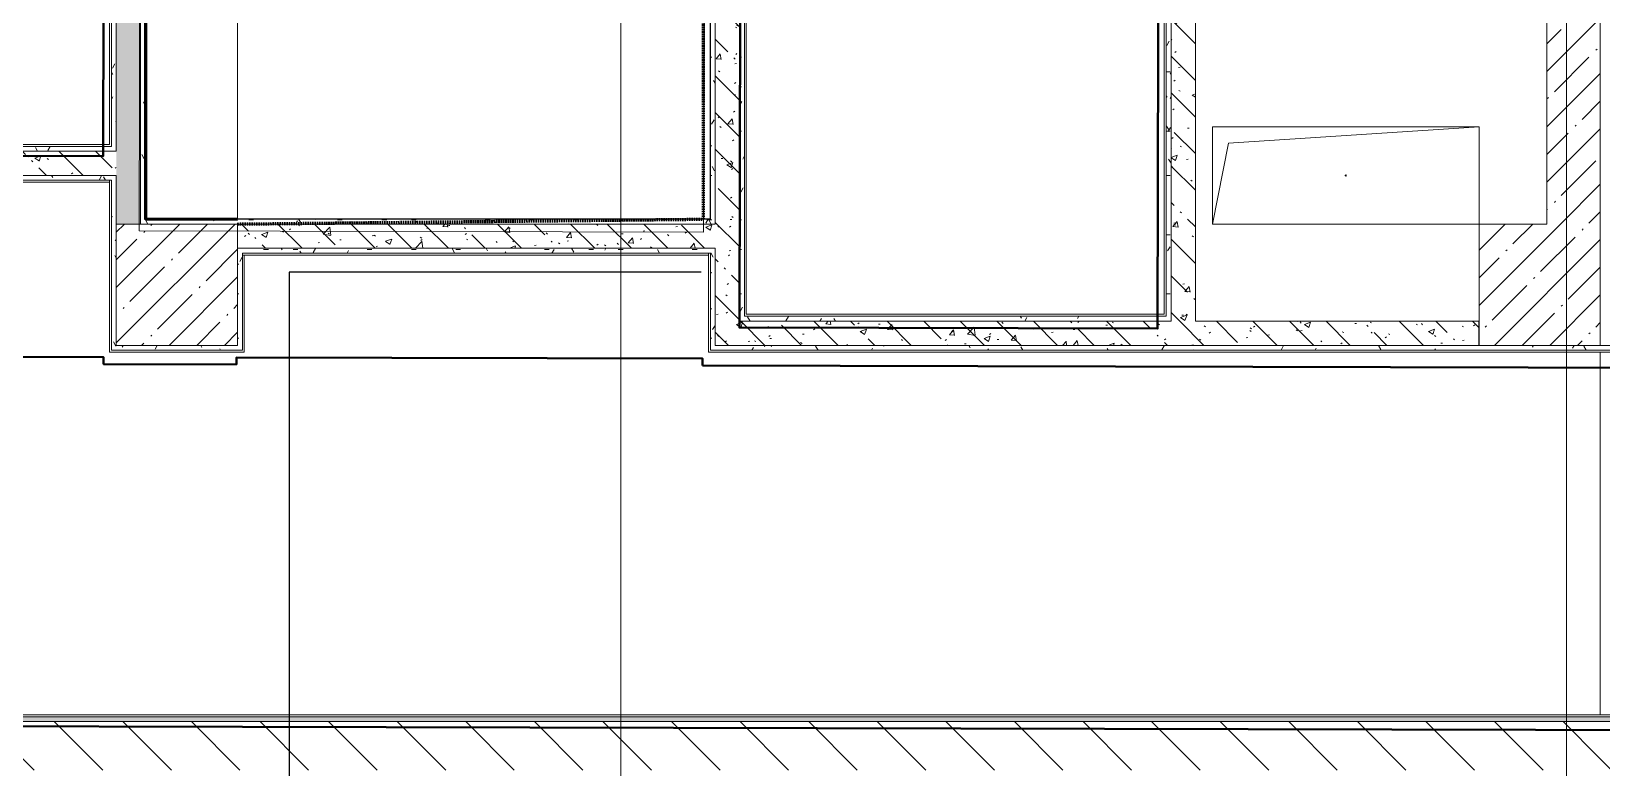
# Model space of a CAD drawing. Header units: millimetres. Extents: x -249154 to 415037, y -45458 to 354837.
# Drawn here: x 78295 to 84770, y 13274 to 16307 of the extents above; entities that cross this region are included whole.
import ezdxf

# ---------------------------------------------------------------- set-up
doc = ezdxf.new("R2010")
doc.units = ezdxf.units.MM
doc.linetypes.add('200_ШТРИХ__ш1_п0_6_', pattern=[320, 200, -120])
for name, color, linetype, lineweight in [('0) НЗ Ремонт штукатурка', 6, 'Continuous', 60), ('1) FK9 Плитка кухня', 102, 'Continuous', 40), ('666 покраска FK1', 211, 'Continuous', 60), ('A-AREA-BNDY', 7, 'Continuous', 5), ('A-FLOR', 7, 'Continuous', 9), ('A-GENM', 7, 'Continuous', 9), ('A-WALL', 7, 'Continuous', 5), ('I-WALL', 7, 'Continuous', 5), ('S-COLS', 7, 'Continuous', 9), ('S-COLS-1', 7, 'Continuous', 5), ('Оси', 7, 'Continuous', 9)]:
    doc.layers.add(name, color=color, linetype=linetype, lineweight=lineweight)
doc.layers.add('A-WALL-1', color=9, linetype='Continuous', lineweight=5, true_color=0x808080)
doc.layers.add('A-WALL-FNSH-1', color=9, linetype='Continuous', lineweight=5, true_color=0x808080)
pattern_1 = [(45, (64.7, -136.06), (-114.04925, 114.04925), []), (45, (178.75, -136.06), (-114.04925, 114.04925), [201.612, -40.322, 6.706, -33.617])]
pattern_2 = [(135, (64.7, -136.06), (-150.8683, -150.8683), [213.36, -35.56, 7.112, -35.56]), (135, (64.7, 14.71), (-150.8683, -150.8683), []), (50, (64.7, -136.06), (255.05767, -22.3145), [26.67, -293.37]), (355, (64.7, -136.06), (-49.3404, 267.4791), [21.336, -234.696]), (100.451, (85.96, -137.92), (205.7195, 245.16356), [22.666, -249.326]), (46.184, (64.7, -64.94), (379.511, -58.86), [40.005, -440.055]), (96.636, (96.33, -69.85), (332.3634, 346.3991), [33.999, -373.989]), (351.184, (64.7, -64.94), (332.3669, 346.3953), [32.004, -352.044]), (21, (100.26, -82.72), (212.26017, -143.1711), [26.67, -293.37]), (326, (100.26, -82.72), (86.5224, 257.8632), [21.336, -234.696]), (71.451, (117.95, -94.65), (298.78395, 114.6901), [22.666, -249.326]), (37.5, (64.7, -136.06), (4.32385, 118.37751), [6.706, -225.146, 6.706, -231.546, -235.585]), (37.5, (64.7, -136.06), (4.32385, 118.37751), [-470.103, 6.706, -228.879]), (7.5, (64.7, -136.06), (93.54758, 140.2533), [6.706, -129.134, 6.706, -219.812, -89.789]), (7.5, (64.7, -136.06), (93.54758, 140.2533), [-362.356, 6.706, -83.083]), (327.5, (-14.6, -136.06), (189.82734, -8.02019), [6.706, -82.194, 6.706, -270.662, -368.046]), (327.5, (-14.6, -136.06), (189.82734, -8.02019), [-366.268, 6.706, -361.34]), (317.5, (-50.16, -136.06), (207.38114, 35.59764), [6.706, -108.864, 6.706, -177.495, -261.366]), (317.5, (-50.16, -136.06), (207.38114, 35.59764), [-299.771, 6.706, -254.66])]
pattern_3 = [(135, (64.7, -136.06), (-141.42136, -141.42136), [])]
pattern_4 = [(0, (64.7, -136.06), (243.84, 60.96), [20.117, -162.763, 20.117, -162.763, -975.36]), (0, (64.7, -136.06), (243.84, 60.96), [-365.76, 20.117, -345.643, 20.117, -162.763, -426.72]), (0, (64.7, -136.06), (243.84, 60.96), [-914.4, 20.117, -101.803, 20.117, -284.683]), (120, (156.14, -105.58), (-174.71291, 180.691634), [20.117, -162.763, 20.117, -162.763, -975.36]), (120, (156.14, -105.58), (-174.71291, 180.691634), [-365.76, 20.117, -345.643, 20.117, -162.763, -426.72]), (120, (156.14, -105.58), (-174.71291, 180.691634), [-914.4, 20.117, -101.803, 20.117, -284.683]), (240, (186.62, 16.34), (-69.12709, -241.651634), [20.117, -162.763, 20.117, -162.763, -975.36]), (240, (186.62, 16.34), (-69.12709, -241.651634), [-365.76, 20.117, -345.643, 20.117, -162.763, -426.72]), (240, (186.62, 16.34), (-69.12709, -241.651634), [-914.4, 20.117, -101.803, 20.117, -284.683])]

# ---------------------------------------------------------------- blocks, each defined once
blk = doc.blocks.new('BSC_Колонна _Прямоугольная - 500х500-V93-Объем проектирования 1 этажа')
at = {"layer": 'S-COLS-1'}
h = blk.add_hatch(dxfattribs=at)
h.set_pattern_fill('FP_111', color=256, style=0, pattern_type=2)
h.set_pattern_definition([(45, (-78830, -15400), (-114.04925, 114.04925), []), (45, (-78715.95, -15400), (-114.04925, 114.04925), [201.613, -40.323, 6.706, -33.617])])
h.paths.add_polyline_path([(250, -250), (250, 250), (-250, 250), (-250, -250), (-192.1, -250)])
for p, q in [((250, 250), (-250, 250)), ((-250, 250), (-250, -250)), ((250, -250), (250, 250)), ((-250, -250), (250, -250))]:
    blk.add_line(p, q, dxfattribs=at)
blk = doc.blocks.new('GM_Отверстие прямоугольное _в плите_ - Отверстие-21958544-Объем проектирования 1 этажа')
at = {"layer": 'A-GENM'}
for p, q in [((-550, -200), (-550, 200)), ((-550, 200), (550, 200)), ((550, 200), (-550, 200)), ((-550, 200), (-550, -200)), ((-483.3, 133.3), (550, 200)), ((550, 200), (550, -200)), ((550, -200), (550, 200)), ((-550, -200), (-483.3, 133.3)), ((550, -200), (-550, -200)), ((-550, -200), (550, -200))]:
    blk.add_line(p, q, dxfattribs=at)
for start, end in [(360, 180), (180, 360)]:
    blk.add_arc((0, 0), 2.5, start, end, dxfattribs=at)

msp = doc.modelspace()

# ---------------------------------------------------------------- hatches: boundary and pattern name
at = {"layer": 'I-WALL'}
h = msp.add_hatch(dxfattribs=at)
h.set_pattern_fill('FP_41', color=256, style=0, pattern_type=2)
h.set_pattern_definition(pattern_2)
h.paths.add_polyline_path([(78644.5, 15013.9), (78644.7, 15014.7), (78644.7, 15513.9), (78744.5, 15513.9), (78744.5, 18463.9), (78644.7, 18463.9), (78644.7, 18963.9), (78744.5, 18963.9), (78744.5, 21013.9), (78644.5, 21013.9), (78644.5, 15189.3)])
h = msp.add_hatch(dxfattribs=at)
h.set_pattern_fill('FP_191', color=256, style=0, pattern_type=2)
h.set_pattern_definition(pattern_4)
h.paths.add_polyline_path([(78644.5, 15833.9), (78644.5, 20913.9), (78624.5, 20913.9), (78624.5, 15833.9)])
h = msp.add_hatch(dxfattribs=at)
h.set_pattern_fill('FP_191', color=256, style=0, pattern_type=2)
h.set_pattern_definition(pattern_4)
h.paths.add_polyline_path([(82994.7, 15133.9), (82994.7, 19913.9), (82974.7, 19913.9), (82974.7, 15133.9)])
h = msp.add_hatch(dxfattribs=at)
h.set_pattern_fill('FP_41', color=256, style=0, pattern_type=2)
h.set_pattern_definition(pattern_2)
h.paths.add_polyline_path([(82994.7, 15113.9), (83094.7, 15113.9), (83094.7, 19913.9), (82994.7, 19913.9), (82994.7, 15133.9)])
h = msp.add_hatch(dxfattribs=at)
h.set_pattern_fill('FP_1', color=256, style=0, pattern_type=2)
h.set_pattern_definition(pattern_1)
h.paths.add_polyline_path([(84764.7, 15513.9), (84764.7, 18463.9), (84544.7, 18463.9), (84544.7, 15513.9)])
h = msp.add_hatch(dxfattribs=at)
h.set_pattern_fill('FP_191', color=256, style=0, pattern_type=2)
h.set_pattern_definition(pattern_4)
h.paths.add_polyline_path([(78744.5, 15513.9), (78764.5, 15513.9), (78764.5, 18442.9), (78744.5, 18443.9), (78744.5, 15533.9)])
h = msp.add_hatch(dxfattribs=at)
h.set_pattern_fill('FP_191', color=256, style=0, pattern_type=2)
h.set_pattern_definition(pattern_4)
h.paths.add_polyline_path([(81234.7, 15113.9), (81232.9, 17113.9), (81214.7, 17113.9), (81214.7, 15113.9), (81232.9, 15113.9)])
h = msp.add_hatch(dxfattribs=at)
h.set_pattern_fill('FP_191', color=256, style=0, pattern_type=2)
h.set_pattern_definition(pattern_4)
h.paths.add_polyline_path([(81114.7, 15533.9), (81114.7, 17013.9), (81094.7, 17013.9), (81094.7, 15533.9)])
h = msp.add_hatch(dxfattribs=at)
h.set_pattern_fill('FP_41', color=256, style=0, pattern_type=2)
h.set_pattern_definition(pattern_2)
h.paths.add_polyline_path([(81214.7, 15113.9), (81214.7, 17013.9), (81114.7, 17013.9), (81114.7, 15113.9)])
h = msp.add_hatch(dxfattribs=at)
h.set_pattern_fill('FP_191', color=256, style=0, pattern_type=2)
h.set_pattern_definition(pattern_4)
h.paths.add_polyline_path([(78644.5, 15813.9), (78644.5, 15833.9), (76484.5, 15833.9), (76484.5, 15813.9), (78624.5, 15813.9)])
h = msp.add_hatch(dxfattribs=at)
h.set_pattern_fill('FP_41', color=256, style=0, pattern_type=2)
h.set_pattern_definition(pattern_2)
h.paths.add_polyline_path([(76484.5, 15713.9), (78644.5, 15713.9), (78644.5, 15813.9), (76484.5, 15813.9), (76484.5, 15756.4)])
h = msp.add_hatch(dxfattribs=at)
h.set_pattern_fill('FP_191', color=256, style=0, pattern_type=2)
h.set_pattern_definition(pattern_4)
h.paths.add_polyline_path([(76484.5, 15693.9), (78624.7, 15693.9), (78624.7, 15713.9), (76484.5, 15713.9)])
h = msp.add_hatch(dxfattribs=at)
h.set_pattern_fill('FP_191', color=256, style=0, pattern_type=2)
h.set_pattern_definition(pattern_4)
h.paths.add_polyline_path([(78644.5, 15013.9), (78644.5, 15713.9), (78624.7, 15713.9), (78624.7, 15013.9)])
h = msp.add_hatch(dxfattribs=at)
h.set_pattern_fill('FP_191', color=256, style=0, pattern_type=2)
h.set_pattern_definition(pattern_4)
h.paths.add_polyline_path([(81114.7, 15513.9), (81114.7, 15533.9), (81094.7, 15533.9)])
h.paths.add_polyline_path([(78764.5, 15513.9), (81114.7, 15513.9), (81093.7, 15533.9), (78765.5, 15533.9), (78764.6, 15516.4)])
h = msp.add_hatch(dxfattribs=at)
h.set_pattern_fill('FP_41', color=256, style=0, pattern_type=2)
h.set_pattern_definition(pattern_2)
h.paths.add_polyline_path([(81114.7, 15413.9), (81114.7, 15513.9), (79144.7, 15513.9), (79144.7, 15413.9), (81094.7, 15413.9)])
h = msp.add_hatch(dxfattribs=at)
h.set_pattern_fill('FP_191', color=256, style=0, pattern_type=2)
h.set_pattern_definition(pattern_4)
h.paths.add_polyline_path([(79144.7, 15393.9), (81094.7, 15393.9), (81094.7, 15413.9), (79144.7, 15413.9)])
h = msp.add_hatch(dxfattribs=at)
h.set_pattern_fill('FP_191', color=256, style=0, pattern_type=2)
h.set_pattern_definition(pattern_4)
h.paths.add_polyline_path([(81094.7, 15013.9), (81114.7, 15013.9), (81114.7, 15413.9), (81094.7, 15413.9), (81094.7, 15014)])
h = msp.add_hatch(dxfattribs=at)
h.set_pattern_fill('FP_191', color=256, style=0, pattern_type=2)
h.set_pattern_definition(pattern_4)
h.paths.add_polyline_path([(79164.7, 14993.9), (79164.7, 15393.9), (79144.7, 15393.7), (79144.7, 14993.9)])
h = msp.add_hatch(dxfattribs=at)
h.set_pattern_fill('FP_41', color=256, style=0, pattern_type=2)
h.set_pattern_definition(pattern_2)
h.paths.add_polyline_path([(81234.7, 15013.9), (84263.1, 15013.9), (84263.1, 15113.9), (81114.7, 15113.9), (81114.7, 15013.9), (81232.9, 15013.9)])
h = msp.add_hatch(dxfattribs=at)
h.set_pattern_fill('FP_191', color=256, style=0, pattern_type=2)
h.set_pattern_definition(pattern_4)
h.paths.add_polyline_path([(81234.7, 15113.9), (82994.7, 15113.9), (82994.7, 15133.9), (81234.7, 15133.9)])
h = msp.add_hatch(dxfattribs=at)
h.set_pattern_fill('FP_191', color=256, style=0, pattern_type=2)
h.set_pattern_definition(pattern_4)
h.paths.add_polyline_path([(79144.7, 14993.9), (79144.7, 15013.9), (78644.5, 15013.7), (78624.7, 14993.9), (79144.6, 14993.9)])
h.paths.add_polyline_path([(78624.7, 14993.9), (78644.5, 15013.9), (78624.7, 15013.9)])
h = msp.add_hatch(dxfattribs=at)
h.set_pattern_fill('FP_191', color=256, style=0, pattern_type=2)
h.set_pattern_definition(pattern_4)
h.paths.add_polyline_path([(84854.7, 14993.9), (85034.7, 14993.9), (85034.7, 15013.9), (81094.7, 15013.9), (81094.7, 14993.9), (84814.7, 14993.9)])
h = msp.add_hatch(dxfattribs=at)
h.set_pattern_fill('FP_191', color=256, style=0, pattern_type=2)
h.set_pattern_definition(pattern_4)
h.paths.add_polyline_path([(85174.7, 13463.9), (85174.7, 13471.9), (85204.7, 13471.9), (85204.7, 13483.9), (70874.7, 13483.9), (70874.7, 13463.9), (85104.7, 13463.9)])
h.paths.add_polyline_path([(86314.7, 13463.9), (86334.7, 13463.9), (86334.7, 13483.9), (86154.7, 13483.9), (86154.7, 13471.9), (86184.7, 13471.9), (86184.7, 13463.9)])
h = msp.add_hatch(dxfattribs=at)
h.set_pattern_fill('FP_23', color=256, style=0, pattern_type=2)
h.set_pattern_definition(pattern_3)
h.paths.add_polyline_path([(77344.5, 13263.9), (84764.7, 13263.9), (84764.7, 13463.9), (68714.7, 13463.9), (68714.7, 13263.9), (77286.3, 13263.9)])
h = msp.add_hatch(dxfattribs=at)
h.set_pattern_fill('FP_23', color=256, style=0, pattern_type=2)
h.set_pattern_definition(pattern_3)
h.paths.add_polyline_path([(88453.6, 13263.9), (88474.7, 13263.9), (88474.7, 13463.9), (88264.7, 13463.9), (88264.7, 13263.9), (88444.7, 13263.9)])
h.paths.add_polyline_path([(87422.1, 13263.9), (87564.7, 13263.9), (87564.7, 13463.9), (87383.1, 13463.9), (87383.1, 13263.9)])
h.paths.add_polyline_path([(86534.7, 13263.9), (86683.1, 13263.9), (86683.1, 13463.9), (86154.7, 13463.9), (86154.7, 13263.9), (86390.6, 13263.9)])
h.paths.add_polyline_path([(84814.7, 13263.9), (85204.7, 13263.9), (85204.7, 13463.9), (84764.7, 13463.9), (84764.7, 13263.9), (84789, 13263.9)])
at = {"layer": 'S-COLS-1'}
h = msp.add_hatch(dxfattribs=at)
h.set_pattern_fill('FP_1', color=256, style=0, pattern_type=2)
h.set_pattern_definition(pattern_1)
h.paths.add_polyline_path([(84544.7, 15013.9), (84764.7, 15013.9), (84764.7, 15513.9), (84264.7, 15513.9), (84264.7, 15013.9), (84327.5, 15013.9)])

# ---------------------------------------------------------------- linework, layer by layer
msp.add_lwpolyline([(81057, 15315), (79357.2, 15315), (79357.2, 14705), (79357.2, 13205), (79777.2, 13205), (79777.2, 12705)])
at = {"layer": '0) НЗ Ремонт штукатурка', "linetype": '200_ШТРИХ__ш1_п0_6_', "ltscale": 0.03}
msp.add_lwpolyline([(79144.7, 15513.9), (81066.7, 15533.9), (81066.7, 16992.9), (80670.1, 16992.9), (80676.5, 19710.9)], dxfattribs=at)
at = {"layer": '1) FK9 Плитка кухня', "flags": 128}
for points in [[(78601.9, 20837), (76877.6, 20841.1), (76876.3, 20261.1), (76496.6, 20262), (76486.1, 15798), (78590.1, 15793)], [(82949.7, 19826.8), (81625.8, 19829.9), (81625, 19529.9), (80825, 19531.8), (80819.3, 17087.8), (81219.3, 17086.9), (81214.6, 15086.9), (82938.6, 15082.8)], [(81062.3, 14931.2), (81062.3, 14959.2), (79140.3, 14963.7), (79140.3, 14935.7), (78592.3, 14937), (78592.3, 14965), (76480.1, 14970), (76480.1, 14942), (70874.3, 14955.1), (70870.8, 13461.1), (86274.7, 13425), (86280.5, 15869), (85036.5, 15871.9), (85034.2, 14921.9)]]:
    msp.add_lwpolyline(points, close=True, dxfattribs=at)
at = {"layer": '666 покраска FK1', "linetype": '200_ШТРИХ__ш1_п0_6_', "ltscale": 0.03}
msp.add_lwpolyline([(79144.7, 15513.9), (81066.7, 15533.9), (81066.7, 16992.9), (80670.1, 16992.9), (80676.5, 19710.9)], dxfattribs=at)
at = {"layer": '666 покраска FK1', "ltscale": 0.5}
msp.add_lwpolyline([(78765.5, 18442.9), (78765.5, 15534.9), (79144.7, 15533.9)], dxfattribs=at)
at = {"layer": 'A-AREA-BNDY', "flags": 128}
msp.add_lwpolyline([(81066.5, 15480.2), (81070, 16938.2), (80670, 16939.2), (80676.8, 19839.1), (78748.6, 19843.7), (78746.5, 18935.7), (79146.6, 18934.7), (79145.4, 18392.7), (78745.2, 18393.7), (78738.4, 15485.7)], close=True, dxfattribs=at)
at = {"layer": 'A-FLOR'}
for p, q in [((78764.5, 15533.9), (78764.5, 18442.9)), ((79144.7, 18443.9), (79144.7, 15533.9)), ((81094.7, 16993.9), (81094.7, 15533.9)), ((81093.7, 15533.9), (78765.5, 15533.9)), ((84764.7, 15513.9), (84764.7, 15013.9)), ((84764.7, 14985.9), (84764.7, 13491.7))]:
    msp.add_line(p, q, dxfattribs=at)
at = {"layer": 'A-WALL'}
for p, q in [((78624.5, 20893.9), (78624.5, 15833.9)), ((82974.7, 15133.9), (82974.7, 19893.9)), ((81234.7, 17113.9), (81234.7, 15133.9)), ((76504.5, 15833.9), (78624.5, 15833.9)), ((78624.7, 15693.9), (76504.5, 15693.9)), ((78624.7, 15013.9), (78624.7, 15693.9)), ((81094.7, 15533.9), (78764.5, 15533.9)), ((81094.7, 15393.9), (79164.7, 15393.9)), ((81094.7, 15013.9), (81094.7, 15393.9)), ((81234.7, 15133.9), (82974.7, 15133.9)), ((85204.7, 13483.9), (70894.7, 13483.9))]:
    msp.add_line(p, q, dxfattribs=at)
at = {"layer": 'A-WALL-1'}
for p, q in [((78644.5, 20913.9), (78644.5, 15813.9)), ((82994.7, 15113.9), (82994.7, 19913.9)), ((78744.5, 15513.9), (78744.5, 18463.9)), ((84544.7, 18463.9), (84544.7, 15513.9)), ((84764.7, 15513.9), (84764.7, 18463.9)), ((83094.7, 15113.9), (83094.7, 17243.9)), ((81214.7, 15113.9), (81214.7, 17113.9)), ((81114.7, 17013.9), (81114.7, 15513.9)), ((78644.5, 15813.9), (76484.5, 15813.9)), ((78644.7, 15713.9), (76484.5, 15713.9)), ((78644.5, 15713.9), (78644.5, 15013.9)), ((78644.7, 15513.9), (78644.7, 15713.9)), ((81114.7, 15513.9), (79144.7, 15513.9)), ((79144.7, 15413.9), (81114.7, 15413.9)), ((81114.7, 15413.9), (81114.7, 15013.9)), ((79164.7, 15385.9), (79164.7, 15393.9)), ((82994.7, 15113.9), (81214.7, 15113.9)), ((84263.1, 15113.9), (83094.7, 15113.9)), ((84263.1, 15013.9), (84263.1, 15113.9)), ((78624.7, 14993.9), (79164.7, 14993.9)), ((81094.7, 14993.9), (85054.7, 14993.9)), ((85034.7, 15013.9), (81114.7, 15013.9)), ((66624.7, 13463.9), (85174.7, 13463.9))]:
    msp.add_line(p, q, dxfattribs=at)
at = {"layer": 'A-WALL-FNSH-1'}
for p, q in [((78616.5, 20885.9), (78616.5, 15841.9)), ((82966.7, 19885.9), (82966.7, 15141.9)), ((78765.5, 15534.9), (78765.5, 18442.9)), ((81242.7, 15141.9), (81242.7, 17141.9)), ((81093.7, 16992.9), (81093.7, 15534.9)), ((78616.5, 15841.9), (76512.5, 15841.9)), ((78616.7, 15685.9), (76504.5, 15685.9)), ((78616.7, 14985.9), (78616.7, 15693.9)), ((81093.7, 15534.9), (78765.5, 15534.9)), ((79164.7, 15385.9), (79164.7, 14993.9)), ((81086.7, 15385.9), (79164.7, 15385.9)), ((79172.7, 14985.9), (79172.7, 15385.9)), ((81086.7, 14985.9), (81086.7, 15393.9)), ((82966.7, 15141.9), (81242.7, 15141.9)), ((78616.7, 14985.9), (79172.7, 14985.9)), ((78624.7, 14993.9), (78624.7, 15013.9)), ((81086.7, 14985.9), (85062.7, 14985.9)), ((81094.7, 14993.9), (81094.7, 15013.9)), ((70894.7, 13491.9), (85204.7, 13491.9))]:
    msp.add_line(p, q, dxfattribs=at)
at = {"layer": 'S-COLS-1'}
for p, q in [((84544.7, 15513.9), (84264.7, 15513.9)), ((84264.7, 15513.9), (84264.7, 15013.9)), ((84764.7, 15013.9), (84764.7, 15513.9)), ((84264.7, 15013.9), (84764.7, 15013.9))]:
    msp.add_line(p, q, dxfattribs=at)
at = {"layer": 'Оси'}
for points in [[(80724.7, -2042.3), (80724.7, 2957.7), (80724.7, 22254), (80724.7, 27254)], [(84624.7, -2042.3), (84624.7, 2957.7), (84624.7, 16779), (84624.7, 21779)]]:
    msp.add_lwpolyline(points, dxfattribs=at)

# ---------------------------------------------------------------- block references
at = {"layer": 'A-GENM'}
msp.add_blockref('GM_Отверстие прямоугольное _в плите_ - Отверстие-21958544-Объем проектирования 1 этажа', (83714.7, 15713.9), dxfattribs=at)
at = {"layer": 'S-COLS'}
msp.add_blockref('BSC_Колонна _Прямоугольная - 500х500-V93-Объем проектирования 1 этажа', (78894.7, 15263.9), dxfattribs=at)

doc.saveas('drawing.dxf')
